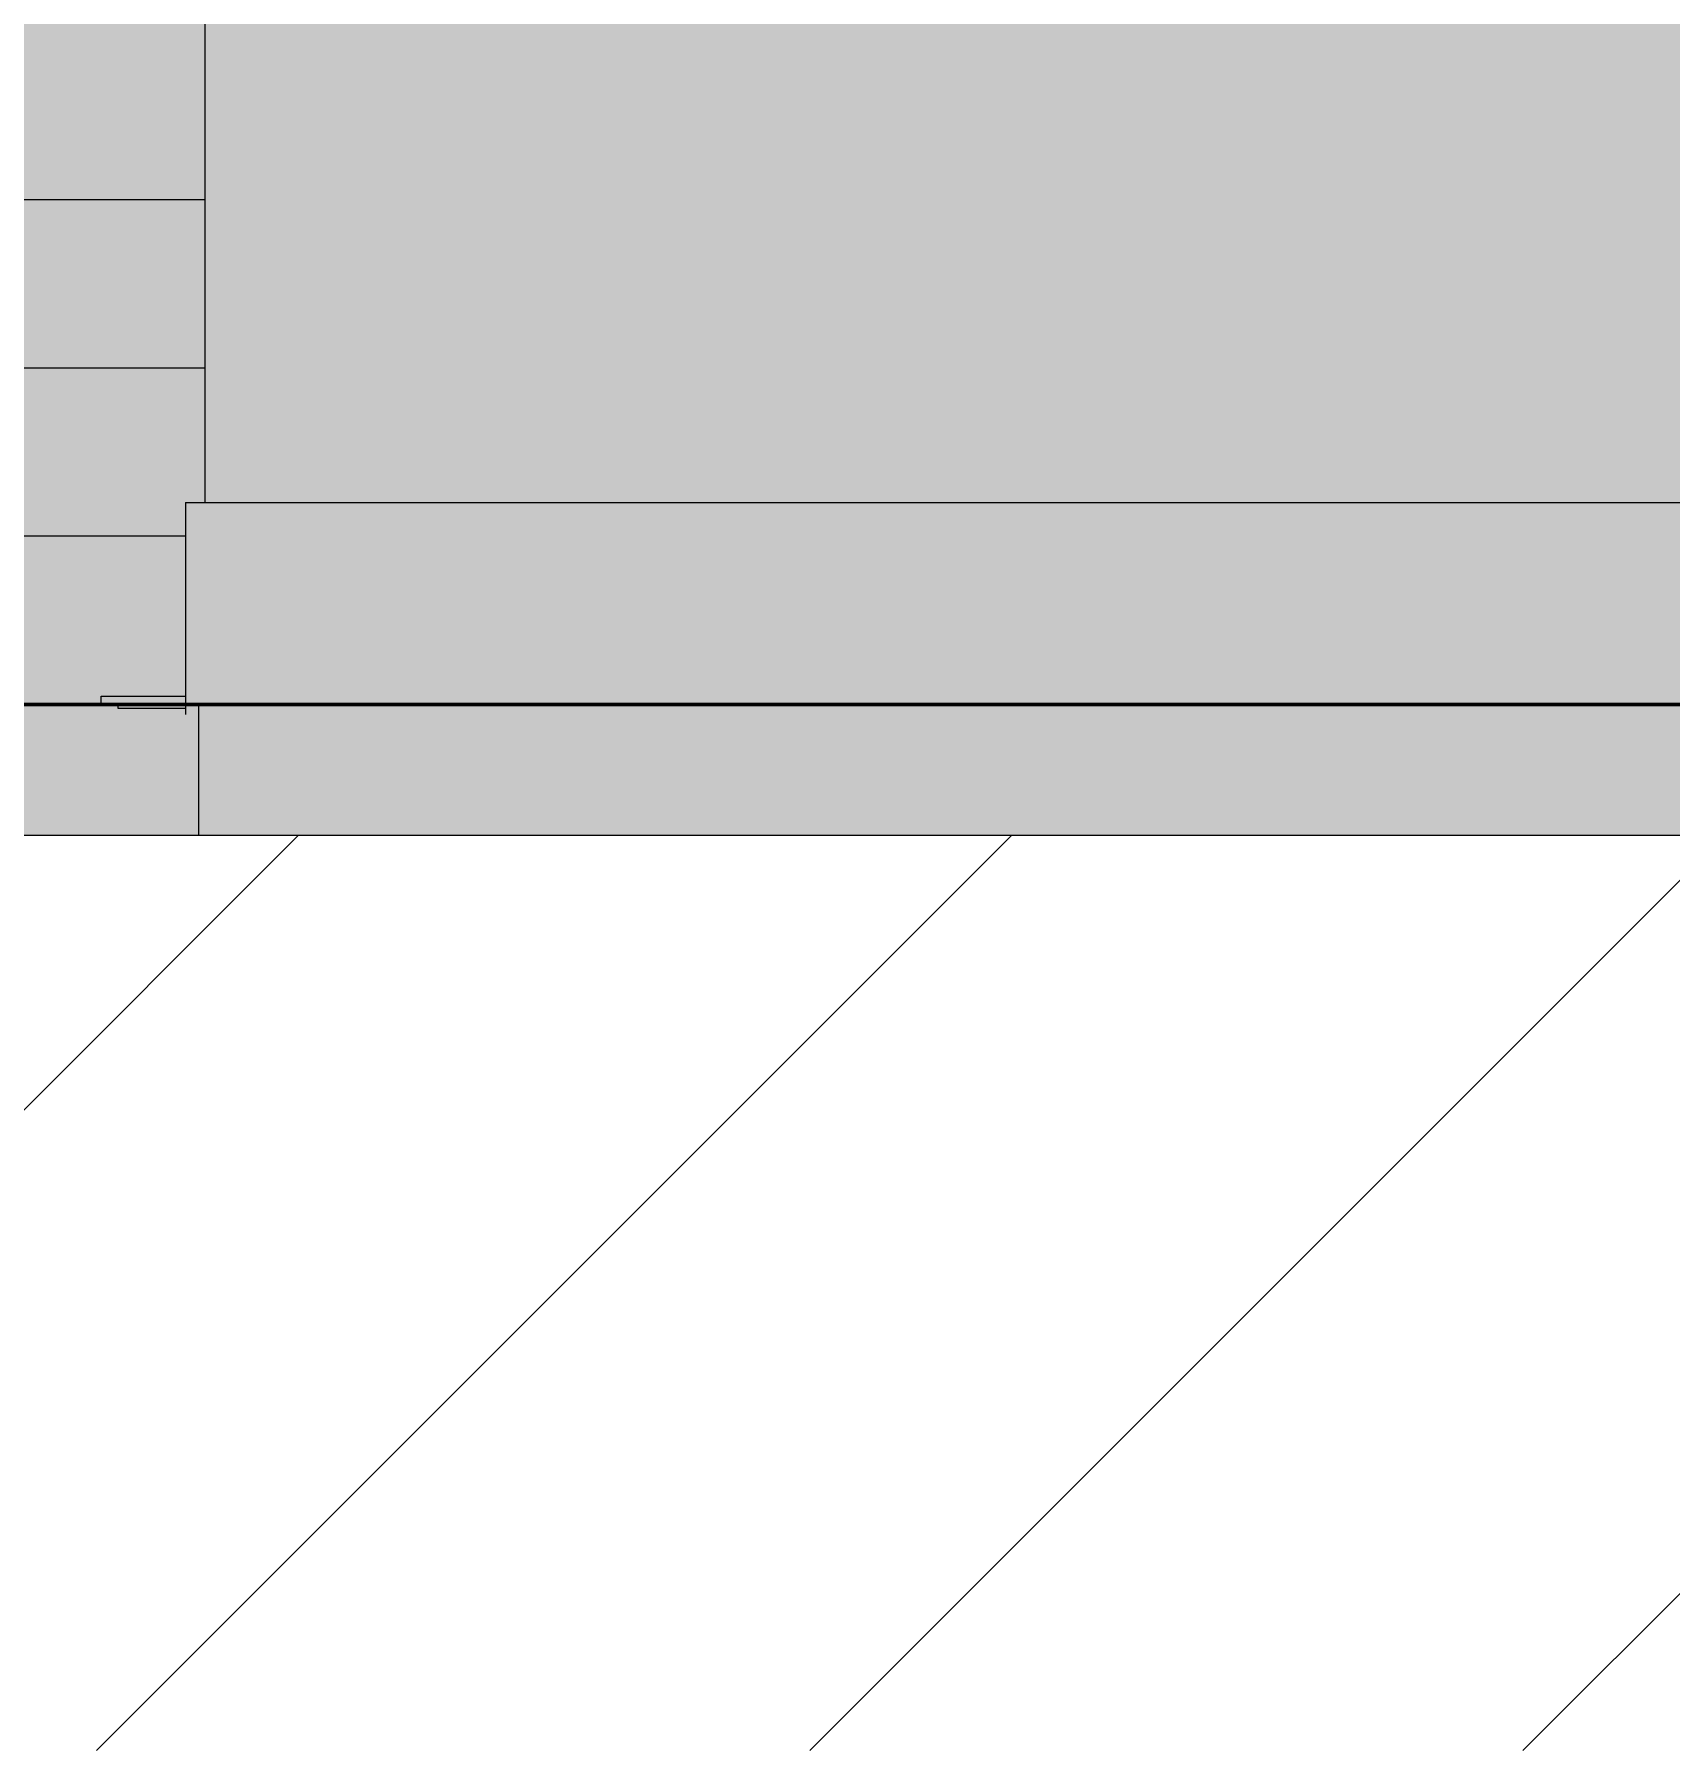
# Model space of a CAD drawing. Header units: millimetres. Extents: x -155050 to -36395, y -2753 to 7638.
# Drawn here: x -77777 to -75345, y -2306 to 246 of the extents above; entities that cross this region are included whole.
import ezdxf

# ---------------------------------------------------------------- set-up
doc = ezdxf.new("R2010")
doc.units = ezdxf.units.MM
for name, pattern in [('IMPORT-DASHDOT', [11.176, 8.128, -1.524, 0, -1.524]), ('IMPORT-DASHED _2_', [9.652, 8.128, -1.524]), ('IMPORT-DĚLICÍ2 _2_', [15.875, 6.35, -3.175, 0, -3.175, 0, -3.175]), ('IMPORT-KANVBRDO', [20, 7, -6.5, 0, -6.5])]:
    doc.linetypes.add(name, pattern=pattern)
for name, color, linetype, lineweight, true_color in [('---1 - PBS PNP-1', 1, 'Continuous', 35, 0xff0000), ('00_pl_deštová voda oblast', 6, 'Continuous', 25, 0xff00ff), ('00_pL_hranice pozemku', 1, 'Continuous', 35, 0xff0000), ('00_pL_katastr-1', 150, 'Continuous', 35, 0x007fff), ('00_pL_KOTY 1500', 7, 'Continuous', 9, 0x260000), ('00_pL_objekt', 1, 'Continuous', 50, 0xff0000), ('00_pL_přípojka destova kanalizace-2', 7, 'Continuous', 35, 0x3f7f3f), ('212_HK_situace_03_dwg-1', 40, 'Continuous', 9, 0xffbf00), ('A-DOOR-5', 7, 'Continuous', 9, 0xf7f7ef), ('A-FLOR-LEVL-1', 7, 'Continuous', 9, 0x7f7f7f), ('A-WALL-1', 7, 'Continuous', 9, 0xd7d5cb), ('A-WALL-3', 7, 'Continuous', 9, 0xdeddc7), ('A-WALL-4', 7, 'Continuous', 9, 0x787878), ('hch budova-1', 7, 'Continuous', 9, 0x00a5a5), ('hch kanal-3', 30, 'IMPORT-KANVBRDO', 9, 0xff7f00), ('hch oploceni-1', 7, 'IMPORT-DĚLICÍ2 _2_', 9, 0x00a5a5), ('hch teren-1', 7, 'Continuous', 9, 0x00a5a5), ('hch tok-1', 7, 'Continuous', 9, 0x00a5a5), ('Kóty-2', 2, 'Continuous', 9, 0xffff00), ('Obrys', 2, 'Continuous', 9, 0xffff00), ('Obrys-1', 3, 'IMPORT-DASHED _2_', 9, 0x00ff00), ('Obrys-2', 1, 'IMPORT-DASHED _2_', 9, 0xff0000), ('Obrys-3', 5, 'Continuous', 9, 0x0000ff), ('Obrys-4', 5, 'IMPORT-DASHDOT', 9, 0x0000ff), ('Obrys-5', 3, 'Continuous', 9, 0x00ff00), ('Obrys-6', 5, 'IMPORT-DASHED _2_', 9, 0x0000ff), ('PDF7_000 ISN KABELY NN', 9, 'Continuous', 9, 0x808080), ('PDF7_000 ISN SDĚL OPTIKA METALIKA CHRÁNIČKA PŘÍVOD', 9, 'Continuous', 9, 0x808080), ('PDF7_0V - Splašky výtlak zaměřeno', 9, 'Continuous', 9, 0x808080), ('PDF7_0V - Voda návrh', 9, 'Continuous', 9, 0x808080), ('PDF7_0V-návrh kanal dešťová', 7, 'Continuous', 9, 0x656565), ('PDF7_26', 9, 'Continuous', 9, 0x808080), ('PDF7_CKKOTY', 7, 'Continuous', 9, 0x260000), ('PDF7_GP Hraniční linie', 7, 'Continuous', 9, 0x0052a5), ('PDF7_GP Stromy', 7, 'Continuous', 9, 0x67a552), ('PDF7_GP Výšky bodů', 7, 'Continuous', 9, 0x0052a5), ('PDF7_ISS DEŠŤOVÁ KANALIZACE', 9, 'Continuous', 9, 0x808080), ('PDF7_POPIS_500', 1, 'Continuous', 9, 0xff0000), ('PDF7_Slezské Předměstí_646971$0$21900', 7, 'Continuous', 9, 0x002600), ('PDF7_VO_KABEL', 7, 'Continuous', 9, 0x7f6f3f), ('S-FSTN-1', 7, 'Continuous', 9, 0xbb502e), ('Vlastní 1_A-DETL-GENF-1', 9, 'Continuous', 9, 0x808080), ('zed-1', 5, 'Continuous', 9, 0x0000ff)]:
    doc.layers.add(name, color=color, linetype=linetype, lineweight=lineweight, true_color=true_color)
for name, color, linetype, lineweight in [('00_pL_KOTY', 7, 'Continuous', 9), ('00_pl_rozhrani ploch', 7, 'Continuous', 18), ('00_pL_stavajici objekty', 7, 'Continuous', 50), ('2966-1_navrh dispozice stroju-HK_02_dwg-1', 7, 'Continuous', 9), ('2966-1_navrh dispozice stroju-HK_dwg-1', 7, 'Continuous', 9), ('A-DETL-THIN', 7, 'Continuous', 9), ('A-DOOR', 7, 'Continuous', 9), ('A-FLOR-LEVL', 7, 'Continuous', 9), ('A-WALL', 7, 'Continuous', 9), ('G-ANNO-TEXT', 7, 'Continuous', 9), ('HK_TEREN_SESAZENI_dwg-1', 7, 'Continuous', 9), ('Kóty', 7, 'Continuous', 9), ('PDF7_0', 7, 'Continuous', 9), ('PDF7_000 BOURÁNÍ', 7, 'Continuous', 9), ('PDF7_GP Popis', 7, 'Continuous', 9), ('PDF7_Slezské Předměstí_646971$0$404', 7, 'Continuous', 9), ('S-FSTN', 7, 'Continuous', 9)]:
    doc.layers.add(name, color=color, linetype=linetype, lineweight=lineweight)
doc.styles.add('Arial_1', font='arial.ttf', dxfattribs={"height": 270})

# ---------------------------------------------------------------- blocks, each defined once
blk = doc.blocks.new('Patní deska s ořezem - 388242-Řez 4')
at = {"layer": 'S-FSTN-1'}
for points in [[(-193133.2, -750), (-193008.1, -750), (-193008.1, -738), (-193133.2, -738)], [(-193086, -756), (-193008.1, -756), (-193008.1, -750), (-193108.2, -750), (-193108.2, -756)]]:
    blk.add_hatch(color=256, dxfattribs=at).paths.add_polyline_path(points)
at = {"layer": 'S-FSTN'}
for p, q in [((-193133.2, -738), (-193008.1, -738)), ((-193133.2, -750), (-193133.2, -738)), ((-193108.2, -750), (-193133.2, -750)), ((-193108.2, -750), (-193008.1, -750)), ((-193108.2, -756), (-193108.2, -750)), ((-193008.1, -756), (-193108.2, -756))]:
    blk.add_line(p, q, dxfattribs=at)
blk = doc.blocks.new('M_Vrata_ výsuvná_ sekční - 3000X4000 MM-499574-Řez 4')
at = {"layer": 'A-DOOR-5'}
blk.add_hatch(color=256, dxfattribs=at).paths.add_polyline_path([(-193437.3, -750), (-193133.2, -750), (-193133.2, -738), (-193008.1, -738), (-193008.1, -450), (-192979.2, -450), (-192979.2, 1700), (-192988.2, 1700), (-192988.2, 2750), (-196979.2, 2750), (-196979.2, -738), (-196843.2, -738), (-196843.2, -750), (-193788.7, -750)])
at = {"layer": 'A-DOOR'}
for p, q in [((-192979.2, 0), (-196979.2, 0)), ((-192979.2, -250), (-196979.2, -250)), ((-193008.1, -500), (-196979.2, -500)), ((-193133.2, -750), (-196843.2, -750)), ((-196843.2, -750), (-193133.2, -750))]:
    blk.add_line(p, q, dxfattribs=at)
blk = doc.blocks.new('Rampa - Rampa-823350-Řez 4')
at = {"layer": 'A-FLOR-LEVL-1'}
blk.add_hatch(color=256, dxfattribs=at).paths.add_polyline_path([(-194491.5, -945.2), (-192988.2, -945.2), (-192988.2, -765.1), (-193008.1, -765.1), (-193008.1, -756), (-193108.2, -756), (-193108.2, -750), (-196868.2, -750), (-196868.2, -756), (-196988.2, -756.8), (-196988.2, -945.2), (-195897, -945.2)])
at = {"layer": 'A-FLOR-LEVL'}
for p, q in [((-196988.2, -756.8), (-196988.2, -945.2)), ((-192988.2, -945.2), (-192988.2, -833.7))]:
    blk.add_line(p, q, dxfattribs=at)
blk = doc.blocks.new('2966-1_navrh dispozice stroju-HK_dwg_dfbg-903193-Řez 4')
at = {"layer": 'Obrys-1'}
blk.add_line((-188676.4, -750), (-190816.4, -750), dxfattribs=at)
at = {"layer": 'Obrys-5', "flags": 128}
blk.add_lwpolyline([(-190916.8, -750), (-190665.9, -750), (-190816.4, -750)], close=True, dxfattribs=at)
at = {"layer": 'Obrys-6'}
for p, q in [((-190971.4, -750), (-192171.4, -750)), ((-192171.4, -750), (-188521.4, -750)), ((-188521.4, -750), (-192171.4, -750)), ((-192171.4, -750), (-190971.4, -750)), ((-190461.4, -750), (-190971.4, -750)), ((-190971.4, -750), (-190461.4, -750)), ((-190346.4, -750), (-189146.4, -750)), ((-189146.4, -750), (-190346.4, -750)), ((-190346.4, -750), (-190146.4, -750)), ((-190346.4, -750), (-190210.5, -750)), ((-190210.5, -750), (-190346.4, -750)), ((-190210.5, -750), (-189282.3, -750)), ((-190210.5, -750), (-189282.3, -750)), ((-190210.5, -750), (-189282.3, -750)), ((-190210.5, -750), (-189282.3, -750)), ((-189346.4, -750), (-189146.4, -750)), ((-189282.3, -750), (-189146.4, -750)), ((-189282.3, -750), (-189146.4, -750)), ((-188521.4, -750), (-189053.2, -750)), ((-188521.4, -750), (-189053.2, -750))]:
    blk.add_line(p, q, dxfattribs=at)
blk = doc.blocks.new('2966-1_navrh dispozice stroju-HK_dwg_dfbg_1_-903194-Řez 4')
at = {"layer": 'Obrys-1'}
blk.add_line((-188676.4, -750), (-190816.4, -750), dxfattribs=at)
at = {"layer": 'Obrys-5', "flags": 128}
blk.add_lwpolyline([(-190916.8, -750), (-190665.9, -750), (-190816.4, -750)], close=True, dxfattribs=at)
at = {"layer": 'Obrys-6'}
for p, q in [((-190971.4, -750), (-192171.4, -750)), ((-192171.4, -750), (-188521.4, -750)), ((-188521.4, -750), (-192171.4, -750)), ((-192171.4, -750), (-190971.4, -750)), ((-190461.4, -750), (-190971.4, -750)), ((-190971.4, -750), (-190461.4, -750)), ((-190346.4, -750), (-189146.4, -750)), ((-189146.4, -750), (-190346.4, -750)), ((-190346.4, -750), (-190146.4, -750)), ((-190346.4, -750), (-190210.5, -750)), ((-190210.5, -750), (-190346.4, -750)), ((-190210.5, -750), (-189282.3, -750)), ((-190210.5, -750), (-189282.3, -750)), ((-190210.5, -750), (-189282.3, -750)), ((-190210.5, -750), (-189282.3, -750)), ((-189346.4, -750), (-189146.4, -750)), ((-189282.3, -750), (-189146.4, -750)), ((-189282.3, -750), (-189146.4, -750)), ((-188521.4, -750), (-189053.2, -750)), ((-188521.4, -750), (-189053.2, -750))]:
    blk.add_line(p, q, dxfattribs=at)
blk = doc.blocks.new('2966-1_navrh dispozice stroju-HK_dwg__DIM-903195-Řez 4')
at = {"layer": 'Kóty-2'}
blk.add_line((-192748.5, -750), (-192857.1, -750), dxfattribs=at)
at = {"layer": 'Kóty-2', "flags": 128}
blk.add_lwpolyline([(-193087.2, -750), (-192748.5, -750), (-192814.1, -750)], dxfattribs=at)
blk = doc.blocks.new('2966-1_navrh dispozice stroju-HK_dwg_gbvf-903196-Řez 4')
at = {"layer": 'Obrys-1'}
blk.add_line((-189876.4, -750), (-192016.4, -750), dxfattribs=at)
at = {"layer": 'Obrys-5'}
for p, q in [((-190946.4, -750), (-191162.3, -750)), ((-191162.3, -750), (-190946.4, -750))]:
    blk.add_line(p, q, dxfattribs=at)
at = {"layer": 'Obrys-6'}
for p, q in [((-192171.4, -750), (-191639.6, -750)), ((-192171.4, -750), (-191639.6, -750)), ((-188521.4, -750), (-192171.4, -750)), ((-192171.4, -750), (-188521.4, -750)), ((-190231.5, -750), (-189721.4, -750)), ((-189721.4, -750), (-190231.5, -750)), ((-189721.4, -750), (-188521.4, -750)), ((-188521.4, -750), (-189721.4, -750))]:
    blk.add_line(p, q, dxfattribs=at)
blk = doc.blocks.new('2966-1_navrh dispozice stroju-HK_dwg__DIM_1_-903198-Řez 4')
at = {"layer": 'Kóty-2'}
blk.add_line((-192753.5, -750), (-192780.9, -750), dxfattribs=at)
at = {"layer": 'Kóty-2', "flags": 128}
blk.add_lwpolyline([(-192830.4, -750), (-192753.5, -750), (-193060, -750)], dxfattribs=at)
blk = doc.blocks.new('2966-1_navrh dispozice stroju-HK_dwg__OPEN-V29-Řez 4')
at = {"layer": 'Kóty'}
blk.add_line((-186565.7, -750), (-187440.7, -750), dxfattribs=at)
at = {"layer": 'Kóty', "flags": 128}
blk.add_lwpolyline([(-187440.7, -750), (-186565.7, -750), (-187440.7, -750)], dxfattribs=at)
blk = doc.blocks.new('2966-1_navrh dispozice stroju-HK_dwg-867852-Řez 4')
at = {"layer": 'Kóty'}
for p, q in [((-181940.7, -750), (-198730.7, -750)), ((-193180.7, -750), (-195430.7, -750))]:
    blk.add_line(p, q, dxfattribs=at)
at = {"layer": 'Obrys'}
for p, q in [((-179030.8, -750), (-201519.1, -750)), ((-179030.8, -750), (-201519.1, -750)), ((-201519.1, -750), (-179030.8, -750)), ((-198576.8, -750), (-192459.7, -750)), ((-192459.7, -750), (-198576.8, -750)), ((-192459.7, -750), (-194828, -750)), ((-194828, -750), (-192459.7, -750))]:
    blk.add_line(p, q, dxfattribs=at)
at = {"layer": 'Obrys-1'}
for p, q in [((-192144.6, -750), (-191869.1, -750)), ((-191494.6, -750), (-191219.1, -750)), ((-191323.7, -750), (-191048.2, -750))]:
    blk.add_line(p, q, dxfattribs=at)
at = {"layer": 'Obrys-1', "flags": 128}
for points in [[(-191869.1, -750), (-192144.6, -750), (-191048.2, -750), (-191323.7, -750)], [(-191219.1, -750), (-191494.6, -750), (-190398.2, -750), (-190673.7, -750)]]:
    blk.add_lwpolyline(points, dxfattribs=at)
at = {"layer": 'Obrys-2'}
for p, q in [((-192186.6, -750), (-198905.7, -750)), ((-198905.7, -750), (-192186.6, -750))]:
    blk.add_line(p, q, dxfattribs=at)
at = {"layer": 'Obrys-3'}
for p, q in [((-181365.7, -750), (-199905.7, -750)), ((-181365.7, -750), (-199905.7, -750)), ((-199585.7, -750), (-181365.7, -750)), ((-196995.1, -750), (-192988.2, -750))]:
    blk.add_line(p, q, dxfattribs=at)
at = {"layer": 'Obrys-3', "flags": 128}
blk.add_lwpolyline([(-199580.7, -750), (-181365.7, -750), (-180765.7, -750)], dxfattribs=at)
at = {"layer": 'Obrys-4'}
for p, q in [((-190565.7, -750), (-200585.7, -750)), ((-180365.7, -750), (-192305.7, -750))]:
    blk.add_line(p, q, dxfattribs=at)
for name, p in [('2966-1_navrh dispozice stroju-HK_dwg__OPEN-V29-Řez 4', (-5740, 0)), ('2966-1_navrh dispozice stroju-HK_dwg__DIM-903195-Řez 4', (0, 0)), ('2966-1_navrh dispozice stroju-HK_dwg__DIM_1_-903198-Řez 4', (0, 0)), ('2966-1_navrh dispozice stroju-HK_dwg_dfbg-903193-Řez 4', (0, 0)), ('2966-1_navrh dispozice stroju-HK_dwg_dfbg_1_-903194-Řez 4', (0, 0)), ('2966-1_navrh dispozice stroju-HK_dwg_gbvf-903196-Řez 4', (0, 0))]:
    blk.add_blockref(name, p)
blk = doc.blocks.new('2966-1_navrh dispozice stroju-HK_02_dwg-876232-Řez 4')
at = {"layer": 'zed-1'}
blk.add_line((-192988.2, -750), (-196995.1, -750), dxfattribs=at)
blk = doc.blocks.new('212_HK_situace_03_dwg-886969-Řez 4')
at = {"layer": '---1 - PBS PNP-1'}
blk.add_line((-183600.2, -750), (-196582.8, -750), dxfattribs=at)
at = {"layer": '00_pl_deštová voda oblast'}
blk.add_line((-192988.2, -750), (-196995.1, -750), dxfattribs=at)
at = {"layer": '00_pL_hranice pozemku'}
for p, q in [((-201519.1, -750), (-179030.8, -750)), ((-179030.8, -750), (-201519.1, -750)), ((-201519.1, -750), (-179030.8, -750))]:
    blk.add_line(p, q, dxfattribs=at)
at = {"layer": '00_pL_katastr-1'}
for p, q in [((-179030.8, -750), (-201519.1, -750)), ((-201519.1, -750), (-179030.8, -750)), ((-179030.8, -750), (-201519.1, -750)), ((-179030.8, -750), (-201519.1, -750)), ((-201519.1, -750), (-179030.8, -750)), ((-179030.8, -750), (-201519.1, -750))]:
    blk.add_line(p, q, dxfattribs=at)
at = {"layer": '00_pL_katastr-1', "flags": 128}
blk.add_lwpolyline([(-201519.1, -750), (-195852.3, -750), (-191585.4, -750), (-179030.8, -750)], dxfattribs=at)
blk.add_lwpolyline([(-191648.9, -750), (-190946.6, -750), (-190961.8, -750), (-195608.6, -750), (-195612.9, -750), (-195176.7, -750)], close=True, dxfattribs=at)
at = {"layer": '00_pL_KOTY', "flags": 128}
blk.add_lwpolyline([(-200140.9, -750), (-200138, -750), (-180828, -750), (-180830.9, -750)], dxfattribs=at)
at = {"layer": '00_pL_KOTY 1500', "flags": 128}
blk.add_lwpolyline([(-200144.2, -750), (-200135.8, -750), (-180827.3, -750), (-180835.8, -750)], dxfattribs=at)
at = {"layer": '00_pL_objekt'}
blk.add_line((-192988.2, -750), (-196995.1, -750), dxfattribs=at)
at = {"layer": '00_pL_přípojka destova kanalizace-2'}
blk.add_line((-201146.1, -750), (-179030.8, -750), dxfattribs=at)
at = {"layer": '00_pl_rozhrani ploch', "flags": 128}
blk.add_lwpolyline([(-197349.2, -750), (-197348.2, -750), (-192948.2, -750), (-192949.2, -750)], dxfattribs=at)
at = {"layer": '00_pL_stavajici objekty'}
for p, q in [((-179030.8, -750), (-201519.1, -750)), ((-201519.1, -750), (-179030.8, -750)), ((-179030.8, -750), (-201519.1, -750)), ((-201519.1, -750), (-179030.8, -750)), ((-201519.1, -750), (-179030.8, -750)), ((-179030.8, -750), (-201519.1, -750))]:
    blk.add_line(p, q, dxfattribs=at)
at = {"layer": '00_pL_stavajici objekty', "flags": 128}
for points in [[(-189736.4, -750), (-189734, -750), (-196114.7, -750), (-196117.1, -750)], [(-191410.5, -750), (-191398, -750), (-195319.5, -750), (-195332, -750)]]:
    blk.add_lwpolyline(points, close=True, dxfattribs=at)
at = {"layer": 'PDF7_0'}
blk.add_line((-190989.9, -750), (-191523.3, -750), dxfattribs=at)
at = {"layer": 'PDF7_0', "flags": 128}
blk.add_lwpolyline([(-190991.6, -750), (-190989.9, -750), (-196107.8, -750), (-196109.4, -750)], close=True, dxfattribs=at)
blk.add_lwpolyline([(-179030.8, -750), (-184451.4, -750), (-187242.3, -750), (-187241.8, -750), (-193290.2, -750), (-193291, -750), (-188970.7, -750), (-188971.4, -750), (-195285.6, -750), (-195286.1, -750), (-186246.8, -750), (-185715.4, -750), (-179030.8, -750)], dxfattribs=at)
at = {"layer": 'PDF7_000 BOURÁNÍ'}
for p, q in [((-201519.1, -750), (-179030.8, -750)), ((-179030.8, -750), (-201519.1, -750))]:
    blk.add_line(p, q, dxfattribs=at)
at = {"layer": 'PDF7_000 BOURÁNÍ', "flags": 128}
for points in [[(-190651.1, -750), (-189591.5, -750), (-195706.5, -750), (-196566.7, -750)], [(-193940.3, -750), (-193142.7, -750), (-193142.5, -750), (-193873.6, -750)], [(-193871.9, -750), (-193074.3, -750), (-193074.1, -750), (-193871.7, -750)], [(-193870, -750), (-193072.4, -750), (-193072.1, -750), (-193869.7, -750)], [(-192000.4, -750), (-191402.2, -750), (-191468.8, -750), (-192067, -750)]]:
    blk.add_lwpolyline(points, close=True, dxfattribs=at)
at = {"layer": 'PDF7_000 ISN KABELY NN'}
for p, q in [((-192929.3, -750), (-192663.5, -750)), ((-192590.4, -750), (-192789.8, -750)), ((-192397.6, -750), (-192198.2, -750)), ((-192058.7, -750), (-192324.5, -750)), ((-192121.8, -750), (-192254.8, -750)), ((-191659.9, -750), (-191526.9, -750)), ((-191001.8, -750), (-191134.8, -750))]:
    blk.add_line(p, q, dxfattribs=at)
at = {"layer": 'PDF7_000 ISN KABELY NN', "flags": 128}
for points in [[(-192254.7, -750), (-192121.8, -750), (-192520.6, -750), (-192720.1, -750), (-192720, -750), (-192853, -750)], [(-191134.7, -750), (-191001.8, -750), (-191400.6, -750), (-191600, -750), (-191600, -750), (-191732.9, -750)], [(-191723, -750), (-191058.4, -750), (-190526.6, -750), (-190460, -750)], [(-191527, -750), (-191659.9, -750), (-191327.5, -750), (-191061.7, -750), (-191061.7, -750), (-190928.8, -750)]]:
    blk.add_lwpolyline(points, dxfattribs=at)
blk.add_lwpolyline([(-190991.6, -750), (-190393.5, -750), (-190393.5, -750), (-190991.7, -750)], close=True, dxfattribs=at)
at = {"layer": 'PDF7_000 ISN SDĚL OPTIKA METALIKA CHRÁNIČKA PŘÍVOD'}
for p, q in [((-193451.1, -750), (-193185.2, -750)), ((-192929.4, -750), (-192663.5, -750)), ((-192436.2, -750), (-192792.8, -750)), ((-192530.6, -750), (-192397.7, -750)), ((-192092.9, -750), (-192449.5, -750)), ((-192264.7, -750), (-192065.4, -750)), ((-191309.6, -750), (-191666.3, -750)), ((-190913.1, -750), (-191269.7, -750))]:
    blk.add_line(p, q, dxfattribs=at)
at = {"layer": 'PDF7_000 ISN SDĚL OPTIKA METALIKA CHRÁNIČKA PŘÍVOD', "flags": 128}
blk.add_lwpolyline([(-191723, -750), (-191124.8, -750), (-190726, -750), (-190659.4, -750)], dxfattribs=at)
at = {"layer": 'PDF7_0V - Splašky výtlak zaměřeno'}
for p, q in [((-193195.6, -750), (-192730.4, -750)), ((-191722.1, -750), (-191954.8, -750))]:
    blk.add_line(p, q, dxfattribs=at)
at = {"layer": 'PDF7_0V - Splašky výtlak zaměřeno', "flags": 128}
for points in [[(-190337.6, -750), (-191135.2, -750), (-191733.4, -750)], [(-191534.1, -750), (-191268.1, -750), (-191533.9, -750)], [(-191068.6, -750), (-190802.9, -750), (-191068.8, -750)]]:
    blk.add_lwpolyline(points, dxfattribs=at)
at = {"layer": 'PDF7_0V - Voda návrh'}
for p, q in [((-192796.6, -750), (-193128.9, -750)), ((-192131.9, -750), (-192464.3, -750)), ((-191666.7, -750), (-191334.4, -750))]:
    blk.add_line(p, q, dxfattribs=at)
at = {"layer": 'PDF7_0V - Voda návrh', "flags": 128}
blk.add_lwpolyline([(-191334.3, -750), (-191666.7, -750), (-191135, -750), (-190536.8, -750)], dxfattribs=at)
at = {"layer": 'PDF7_0V-návrh kanal dešťová'}
for p, q in [((-193046.5, -750), (-193844.1, -750)), ((-191805.6, -750), (-191905.3, -750)), ((-190587.3, -750), (-191451.3, -750))]:
    blk.add_line(p, q, dxfattribs=at)
at = {"layer": 'PDF7_0V-návrh kanal dešťová', "flags": 128}
for points in [[(-192647.7, -750), (-192248.9, -750), (-191916.6, -750)], [(-192049.5, -750), (-192182.5, -750), (-192049.6, -750)]]:
    blk.add_lwpolyline(points, dxfattribs=at)
at = {"layer": 'PDF7_26', "flags": 128}
blk.add_lwpolyline([(-190696.2, -750), (-191959, -750)], close=True, dxfattribs=at)
at = {"layer": 'PDF7_CKKOTY'}
for p, q in [((-179030.8, -750), (-201519.1, -750)), ((-201519.1, -750), (-192295.5, -750)), ((-193225.9, -750), (-191896.7, -750)), ((-192561.4, -750), (-191963.1, -750))]:
    blk.add_line(p, q, dxfattribs=at)
at = {"layer": 'PDF7_CKKOTY', "flags": 128}
blk.add_lwpolyline([(-191112.3, -750), (-200155.9, -750), (-194237.7, -750), (-190979.3, -750)], dxfattribs=at)
at = {"layer": 'PDF7_GP Hraniční linie', "flags": 128}
for points in [[(-179030.8, -750), (-185666, -750), (-201519.1, -750)], [(-201136.2, -750), (-183723, -750), (-179030.8, -750)]]:
    blk.add_lwpolyline(points, dxfattribs=at)
at = {"layer": 'PDF7_GP Popis'}
for p, q in [((-193065.5, -750), (-193331.4, -750)), ((-193117.3, -750), (-193183.8, -750)), ((-192785.1, -750), (-192984.6, -750)), ((-192718.6, -750), (-192785.1, -750)), ((-192647.1, -750), (-192713.6, -750)), ((-192386.4, -750), (-192652.4, -750)), ((-192447.8, -750), (-192181.8, -750)), ((-192054.3, -750), (-191788.3, -750)), ((-191982.7, -750), (-191716.7, -750)), ((-191522.7, -750), (-191256.7, -750)), ((-191279.6, -750), (-191479, -750)), ((-191123.9, -750), (-191389.8, -750)), ((-191346.1, -750), (-191080.2, -750)), ((-191213.1, -750), (-191279.5, -750)), ((-191080.3, -750), (-190880.8, -750)), ((-190880.9, -750), (-191013.9, -750))]:
    blk.add_line(p, q, dxfattribs=at)
at = {"layer": 'PDF7_GP Popis', "flags": 128}
for points in [[(-193050.8, -750), (-193250.3, -750), (-193316.8, -750), (-193383.2, -750)], [(-193378.1, -750), (-193178.6, -750), (-193245.1, -750)], [(-193131.9, -750), (-193131.9, -750), (-193198.4, -750), (-193264.8, -750), (-193331.3, -750), (-193331.3, -750), (-193331.4, -750), (-193264.9, -750), (-193198.4, -750)], [(-193316.7, -750), (-193316.7, -750), (-193183.7, -750)], [(-193178.6, -750), (-193112.2, -750), (-193112.2, -750), (-193112.2, -750), (-193178.7, -750), (-193245.2, -750), (-193311.6, -750), (-193311.6, -750), (-193311.6, -750)], [(-193117.4, -750), (-193050.9, -750), (-192984.4, -750), (-192984.5, -750), (-192918, -750), (-192984.5, -750), (-193050.9, -750), (-193117.4, -750), (-193183.9, -750), (-193183.9, -750), (-193183.9, -750), (-193117.4, -750), (-193051, -750)], [(-193112.3, -750), (-193112.3, -750), (-193045.8, -750), (-192979.3, -750), (-192912.9, -750), (-192912.9, -750), (-192846.4, -750), (-192912.8, -750), (-192979.3, -750), (-193178.7, -750), (-193178.8, -750), (-193178.8, -750), (-193112.3, -750)], [(-192733.2, -750), (-192932.7, -750), (-192932.7, -750), (-192866.2, -750), (-192799.7, -750), (-192733.3, -750), (-192666.8, -750), (-192666.8, -750), (-192733.2, -750), (-192799.7, -750)], [(-192785.2, -750), (-192652.2, -750), (-192718.7, -750)], [(-192652.2, -750), (-192652.2, -750), (-192718.7, -750)], [(-192452.9, -750), (-192452.9, -750), (-192519.3, -750), (-192585.8, -750), (-192652.3, -750), (-192652.3, -750), (-192652.3, -750), (-192585.9, -750), (-192519.4, -750)], [(-192652.1, -750), (-192652.2, -750), (-192519.3, -750)], [(-192314.8, -750), (-192314.8, -750), (-192381.2, -750), (-192381.2, -750), (-192447.7, -750), (-192447.7, -750), (-192580.7, -750)], [(-192248.3, -750), (-192181.9, -750), (-192115.4, -750), (-192115.4, -750), (-192181.9, -750), (-192181.9, -750), (-192248.4, -750), (-192314.9, -750), (-192381.3, -750), (-192381.3, -750)], [(-191921.3, -750), (-191921.3, -750), (-191921.3, -750), (-191987.7, -750), (-192054.2, -750), (-192187.2, -750)], [(-191982.6, -750), (-192115.5, -750), (-192049, -750), (-192049, -750), (-191982.5, -750), (-191916.1, -750), (-191916.1, -750), (-191982.6, -750), (-192049.1, -750), (-192115.5, -750), (-192115.5, -750), (-192182, -750), (-192182, -750)], [(-191854.8, -750), (-191788.4, -750), (-191721.9, -750), (-191721.9, -750), (-191721.9, -750), (-191722, -750), (-191788.4, -750), (-191788.5, -750), (-191854.9, -750), (-191921.4, -750), (-191921.3, -750)], [(-191849.8, -750), (-191583.8, -750), (-191650.3, -750)], [(-191583.8, -750), (-191650.3, -750), (-191716.8, -750), (-191783.2, -750), (-191849.7, -750), (-191849.7, -750), (-191783.3, -750), (-191716.8, -750)], [(-191522.6, -750), (-191655.5, -750), (-191589, -750), (-191522.6, -750), (-191522.6, -750), (-191522.6, -750), (-191522.6, -750), (-191589.1, -750), (-191655.6, -750), (-191722, -750), (-191722, -750)], [(-191190.4, -750), (-191190.3, -750), (-191256.8, -750), (-191323.3, -750), (-191389.7, -750), (-191389.8, -750), (-191389.8, -750), (-191389.8, -750), (-191323.3, -750), (-191256.9, -750)], [(-191013.8, -750), (-191013.8, -750), (-191013.8, -750), (-191080.2, -750), (-191146.7, -750), (-191213.2, -750)], [(-190748, -750), (-190881, -750), (-190881, -750), (-190947.5, -750), (-190947.4, -750), (-190947.4, -750)]]:
    blk.add_lwpolyline(points, dxfattribs=at)
blk.add_lwpolyline([(-192932.6, -750), (-192932.6, -750), (-192932.6, -750), (-192932.6, -750), (-192999.1, -750), (-193065.6, -750), (-193132, -750), (-193132, -750), (-193132, -750), (-193065.5, -750), (-193065.5, -750), (-192999, -750)], close=True, dxfattribs=at)
at = {"layer": 'PDF7_GP Stromy'}
for p, q in [((-191307.4, -750), (-192367.2, -750)), ((-189310.1, -750), (-191370.6, -750)), ((-189309.5, -750), (-191369.9, -750))]:
    blk.add_line(p, q, dxfattribs=at)
at = {"layer": 'PDF7_GP Výšky bodů', "flags": 128}
for points in [[(-193207.3, -750), (-193340.3, -750), (-193406.8, -750), (-193473.2, -750), (-193539.7, -750), (-193539.7, -750), (-193606.2, -750), (-193539.8, -750), (-193473.3, -750), (-193473.3, -750), (-193406.8, -750)], [(-193340.1, -750), (-193207.2, -750), (-193340.1, -750), (-193340.1, -750), (-193406.6, -750), (-193473, -750), (-193539.5, -750), (-193539.5, -750), (-193606, -750), (-193606, -750), (-193539.6, -750), (-193473.1, -750), (-193406.6, -750)], [(-193213.3, -750), (-193346.2, -750), (-193346.3, -750), (-193412.7, -750), (-193479.2, -750), (-193545.7, -750), (-193479.3, -750), (-193479.3, -750), (-193412.8, -750), (-193346.3, -750)], [(-193209.1, -750), (-193209.1, -750), (-193209.1, -750), (-193275.6, -750), (-193342, -750), (-193342.1, -750), (-193408.5, -750), (-193408.6, -750), (-193541.5, -750)], [(-193207.2, -750), (-193140.7, -750), (-193140.7, -750), (-193207.2, -750), (-193273.6, -750), (-193340.1, -750), (-193340.1, -750), (-193340.1, -750), (-193340.2, -750), (-193539.6, -750)], [(-193205, -750), (-193138.5, -750), (-193138.5, -750), (-193138.5, -750), (-193204.9, -750), (-193271.4, -750), (-193337.9, -750), (-193337.9, -750), (-193337.9, -750), (-193338, -750), (-193537.4, -750)], [(-193184.7, -750), (-193317.6, -750), (-193317.7, -750), (-193384.1, -750), (-193450.6, -750), (-193450.6, -750), (-193517.1, -750), (-193517.1, -750), (-193517.1, -750), (-193450.7, -750), (-193384.2, -750)], [(-193184.5, -750), (-193184.5, -750), (-193118, -750), (-193118, -750), (-193184.5, -750), (-193184.5, -750), (-193250.9, -750), (-193317.4, -750), (-193317.4, -750), (-193317.5, -750), (-193384, -750), (-193516.9, -750)], [(-193157.3, -750), (-193290.2, -750), (-193290.2, -750), (-193356.7, -750), (-193423.2, -750), (-193489.6, -750), (-193489.7, -750), (-193489.7, -750), (-193489.7, -750), (-193423.2, -750), (-193423.3, -750), (-193356.8, -750), (-193356.8, -750)], [(-193155.8, -750), (-193155.8, -750), (-193155.8, -750), (-193222.3, -750), (-193288.7, -750), (-193355.2, -750), (-193355.2, -750), (-193355.3, -750), (-193488.2, -750)], [(-193443.9, -750), (-193177.9, -750), (-193244.5, -750), (-193377.4, -750)], [(-193421, -750), (-193155, -750), (-193221.6, -750), (-193354.5, -750)], [(-193408.7, -750), (-193142.7, -750), (-193209.3, -750), (-193408.6, -750)], [(-193404.6, -750), (-193205.1, -750), (-193205.2, -750), (-193404.6, -750)], [(-192876.9, -750), (-193009.8, -750), (-193009.9, -750), (-193076.3, -750), (-193142.8, -750), (-193209.3, -750), (-193209.3, -750), (-193142.9, -750), (-193142.9, -750), (-193076.4, -750), (-193010, -750)], [(-193005.7, -750), (-193005.8, -750), (-193072.3, -750), (-193138.7, -750), (-193205.2, -750), (-193205.2, -750), (-193205.3, -750), (-193138.8, -750), (-193072.3, -750)], [(-192845.7, -750), (-192978.6, -750), (-193045.1, -750), (-193111.6, -750), (-193178, -750), (-193178.1, -750), (-193178.1, -750), (-193178.1, -750), (-193111.6, -750), (-193045.2, -750)], [(-192822.8, -750), (-192955.7, -750), (-193022.2, -750), (-193088.7, -750), (-193155.1, -750), (-193155.2, -750), (-193155.2, -750), (-193155.2, -750), (-193088.7, -750), (-193088.7, -750), (-193022.3, -750)], [(-193140.9, -750), (-192874.9, -750), (-192941.5, -750), (-193140.8, -750)], [(-193117.6, -750), (-192851.6, -750), (-192918.2, -750), (-193117.5, -750)], [(-193076.4, -750), (-192810.4, -750), (-192877, -750), (-193009.9, -750)], [(-193051.8, -750), (-192785.8, -750), (-192852.4, -750), (-192985.2, -750)], [(-192774.2, -750), (-192907.1, -750), (-193040.2, -750)], [(-193023, -750), (-192757.1, -750), (-192823.7, -750), (-193023, -750)], [(-193008, -750), (-192808.5, -750), (-192808.6, -750), (-193007.9, -750)], [(-192872.9, -750), (-193005.7, -750), (-192806.3, -750), (-192806.3, -750), (-193005.7, -750)], [(-192641.4, -750), (-192574.9, -750), (-192574.9, -750), (-192574.8, -750), (-192641.3, -750), (-192707.8, -750), (-192774.3, -750), (-192774.3, -750), (-192774.4, -750), (-192973.7, -750)], [(-192542.7, -750), (-192675.6, -750), (-192742.1, -750), (-192808.5, -750), (-192808.6, -750), (-192875, -750), (-192875, -750), (-192941.5, -750), (-192941.5, -750), (-192875.1, -750), (-192808.6, -750), (-192742.2, -750)], [(-192585.8, -750), (-192652.3, -750), (-192718.8, -750), (-192785.2, -750), (-192851.7, -750), (-192851.7, -750), (-192918.2, -750), (-192918.2, -750), (-192851.8, -750), (-192785.3, -750), (-192718.8, -750)], [(-192491.3, -750), (-192557.7, -750), (-192624.3, -750), (-192624.3, -750), (-192690.7, -750), (-192757.2, -750), (-192823.7, -750), (-192823.7, -750), (-192757.2, -750), (-192757.3, -750), (-192690.8, -750), (-192624.3, -750)], [(-192478.2, -750), (-192611.1, -750), (-192677.6, -750), (-192677.6, -750), (-192744, -750), (-192810.5, -750), (-192810.5, -750), (-192810.6, -750), (-192810.6, -750), (-192744.1, -750), (-192677.7, -750)], [(-192476.2, -750), (-192609.1, -750), (-192609.2, -750), (-192675.6, -750), (-192742.1, -750), (-192808.6, -750), (-192808.6, -750), (-192808.6, -750), (-192742.2, -750), (-192742.2, -750), (-192675.7, -750)], [(-192474, -750), (-192606.9, -750), (-192607, -750), (-192673.4, -750), (-192739.9, -750), (-192806.4, -750), (-192806.4, -750), (-192806.4, -750), (-192740, -750), (-192673.5, -750)], [(-192453.5, -750), (-192586.5, -750), (-192586.5, -750), (-192653, -750), (-192719.4, -750), (-192719.4, -750), (-192785.9, -750), (-192785.9, -750), (-192786, -750), (-192719.5, -750), (-192653, -750), (-192653, -750)], [(-192420.3, -750), (-192353.8, -750), (-192420.3, -750), (-192486.7, -750), (-192553.2, -750), (-192553.2, -750), (-192553.2, -750), (-192553.3, -750), (-192752.7, -750)], [(-192563.8, -750), (-192563.8, -750), (-192563.8, -750), (-192497.3, -750), (-192430.9, -750), (-192364.4, -750), (-192364.4, -750), (-192364.4, -750), (-192364.3, -750), (-192430.8, -750), (-192497.3, -750), (-192563.8, -750), (-192630.2, -750), (-192630.3, -750), (-192630.3, -750), (-192563.9, -750), (-192563.8, -750)], [(-192165, -750), (-192098.6, -750), (-192165, -750), (-192231.5, -750), (-192297.9, -750), (-192298, -750), (-192298, -750), (-192364.5, -750), (-192497.4, -750)], [(-192442.1, -750), (-192242.6, -750), (-192242.7, -750), (-192442.1, -750)], [(-192066.8, -750), (-192066.8, -750), (-192066.7, -750), (-192133.2, -750), (-192199.7, -750), (-192266.2, -750), (-192266.2, -750), (-192266.3, -750), (-192399.2, -750)], [(-191910.4, -750), (-192043.3, -750), (-192043.3, -750), (-192109.8, -750), (-192176.2, -750), (-192176.3, -750), (-192242.7, -750), (-192242.8, -750), (-192242.8, -750), (-192242.8, -750), (-192176.3, -750), (-192109.9, -750)], [(-192221.1, -750), (-192021.6, -750), (-192088.1, -750), (-192221, -750)], [(-192063.4, -750), (-192063.4, -750), (-192063.4, -750), (-191997, -750), (-191930.5, -750), (-191930.5, -750), (-191864, -750), (-191864, -750), (-191864, -750), (-191930.4, -750), (-191996.9, -750), (-192063.4, -750), (-192129.9, -750), (-192129.9, -750), (-192196.4, -750), (-192129.9, -750), (-192063.5, -750)], [(-191468.6, -750), (-191468.6, -750), (-191468.6, -750), (-191535, -750), (-191601.5, -750), (-191668, -750), (-191668, -750), (-191668, -750), (-191668.1, -750), (-191801, -750), (-191801, -750), (-191800.9, -750), (-192066.9, -750)], [(-192032.3, -750), (-191766.3, -750), (-191832.9, -750), (-191965.8, -750)], [(-191689.3, -750), (-191822.2, -750), (-191822.3, -750), (-191888.7, -750), (-191955.2, -750), (-191955.2, -750), (-192021.7, -750), (-192021.7, -750), (-192021.7, -750), (-192021.7, -750), (-191955.3, -750), (-191888.8, -750)], [(-191934, -750), (-191668.1, -750), (-191734.6, -750), (-191934, -750)], [(-191598.4, -750), (-191731.4, -750), (-191731.4, -750), (-191797.9, -750), (-191864.3, -750), (-191930.8, -750), (-191930.9, -750), (-191864.4, -750), (-191797.9, -750), (-191731.5, -750)], [(-191535.1, -750), (-191668.1, -750), (-191734.6, -750), (-191801, -750), (-191867.5, -750), (-191867.5, -750), (-191867.6, -750), (-191867.6, -750), (-191801.1, -750), (-191734.7, -750), (-191734.6, -750)], [(-191598.2, -750), (-191731.1, -750), (-191864.1, -750)], [(-191434.1, -750), (-191567, -750), (-191567, -750), (-191633.5, -750), (-191699.9, -750), (-191700, -750), (-191766.4, -750), (-191766.4, -750), (-191766.5, -750), (-191766.5, -750), (-191700, -750), (-191633.6, -750)], [(-191402.3, -750), (-191535.2, -750), (-191535.2, -750), (-191535.2, -750), (-191601.7, -750), (-191601.7, -750), (-191668.2, -750), (-191734.7, -750), (-191734.7, -750), (-191668.2, -750), (-191601.8, -750), (-191535.3, -750)], [(-191531.9, -750), (-191265.9, -750), (-191332.5, -750), (-191465.4, -750)], [(-191468.9, -750), (-191202.9, -750), (-191269.5, -750), (-191402.4, -750)], [(-191465.7, -750), (-191266.2, -750), (-191266.3, -750), (-191465.7, -750)], [(-191395.8, -750), (-191129.8, -750), (-191196.4, -750), (-191329.2, -750)], [(-191335.8, -750), (-191069.9, -750), (-191136.4, -750), (-191335.8, -750)], [(-190934, -750), (-191066.9, -750), (-191066.9, -750), (-191133.4, -750), (-191199.9, -750), (-191266.3, -750), (-191266.4, -750), (-191199.9, -750), (-191133.5, -750), (-191067, -750)], [(-190933.7, -750), (-191066.6, -750), (-191133.1, -750), (-191199.6, -750), (-191266, -750), (-191266.1, -750), (-191266.1, -750), (-191266.1, -750), (-191199.6, -750), (-191199.7, -750), (-191133.2, -750), (-191133.2, -750)], [(-190870.7, -750), (-191003.6, -750), (-191070.1, -750), (-191136.5, -750), (-191203, -750), (-191203, -750), (-191203.1, -750), (-191203.1, -750), (-191136.6, -750), (-191070.2, -750), (-191070.1, -750)], [(-190924, -750), (-190990.4, -750), (-190990.4, -750), (-191189.9, -750)], [(-190804.1, -750), (-190870.5, -750), (-190937.1, -750), (-190937, -750), (-191003.5, -750), (-191070, -750), (-191136.5, -750), (-191136.5, -750), (-191070, -750), (-191070.1, -750), (-191003.6, -750), (-190937.1, -750)], [(-190998.8, -750), (-191065.3, -750), (-191065.3, -750), (-191065.4, -750), (-190998.9, -750), (-190932.4, -750), (-190865.9, -750), (-190865.9, -750), (-190865.9, -750), (-190932.4, -750), (-190998.8, -750), (-191065.3, -750), (-191131.8, -750), (-191131.9, -750), (-191131.9, -750), (-191065.4, -750), (-190998.9, -750)], [(-190797.6, -750), (-190930.4, -750), (-190997, -750), (-190997, -750), (-191063.4, -750), (-191129.9, -750), (-191129.9, -750), (-191129.9, -750), (-191130, -750), (-191063.5, -750), (-190997, -750)], [(-190724.6, -750), (-190857.5, -750), (-190857.6, -750), (-190857.5, -750), (-190924, -750), (-190990.5, -750), (-191057, -750), (-191057, -750), (-190990.5, -750), (-190990.5, -750), (-190924.1, -750), (-190857.6, -750)]]:
    blk.add_lwpolyline(points, dxfattribs=at)
for points in [[(-192619.6, -750), (-192619.6, -750), (-192686.1, -750), (-192752.6, -750), (-192819, -750), (-192885.5, -750), (-192952, -750), (-192885.6, -750), (-192819.1, -750), (-192752.6, -750), (-192686.1, -750), (-192686.1, -750), (-192752.6, -750), (-192752.6, -750), (-192752.5, -750), (-192752.5, -750), (-192686.1, -750)], [(-192332.6, -750), (-192266.1, -750), (-192266.1, -750), (-192332.6, -750), (-192332.6, -750), (-192399.1, -750), (-192465.5, -750), (-192532, -750), (-192598.5, -750), (-192598.5, -750), (-192598.5, -750), (-192532, -750), (-192532.1, -750), (-192465.6, -750), (-192465.6, -750), (-192399.1, -750), (-192399.1, -750), (-192399.1, -750), (-192465.5, -750), (-192465.5, -750), (-192399, -750), (-192332.5, -750)], [(-191864.2, -750), (-191864.3, -750), (-191864.3, -750), (-191864.3, -750), (-191930.8, -750), (-191997.3, -750), (-192063.7, -750), (-192130.2, -750), (-192130.2, -750), (-192130.2, -750), (-192063.7, -750), (-192063.7, -750), (-191997.2, -750), (-191930.7, -750)], [(-191734.4, -750), (-191667.9, -750), (-191667.9, -750), (-191734.4, -750), (-191800.9, -750), (-191867.3, -750), (-191933.8, -750), (-192000.3, -750), (-192000.3, -750), (-192000.3, -750), (-192000.3, -750), (-191933.9, -750), (-191867.4, -750), (-191800.9, -750), (-191800.9, -750), (-191800.9, -750), (-191867.3, -750), (-191867.3, -750), (-191800.8, -750), (-191734.4, -750)], [(-191065.2, -750), (-191065.3, -750), (-191065.3, -750), (-191131.8, -750), (-191198.3, -750), (-191264.7, -750), (-191331.2, -750), (-191397.7, -750), (-191397.7, -750), (-191397.6, -750), (-191331.1, -750), (-191264.7, -750), (-191198.2, -750), (-191131.7, -750)]]:
    blk.add_lwpolyline(points, close=True, dxfattribs=at)
at = {"layer": 'PDF7_ISS DEŠŤOVÁ KANALIZACE'}
for p, q in [((-192876, -750), (-193045.5, -750)), ((-191491.4, -750), (-190361.5, -750))]:
    blk.add_line(p, q, dxfattribs=at)
at = {"layer": 'PDF7_ISS DEŠŤOVÁ KANALIZACE', "flags": 128}
for points in [[(-191956.7, -750), (-192554.9, -750), (-192953.7, -750)], [(-192754.3, -750), (-192621.3, -750), (-192754.2, -750)]]:
    blk.add_lwpolyline(points, dxfattribs=at)
at = {"layer": 'PDF7_POPIS_500', "flags": 128}
for points in [[(-201519.1, -750), (-189128.4, -750), (-189128, -750)], [(-201519.1, -750), (-185284.7, -750), (-185285.1, -750)]]:
    blk.add_lwpolyline(points, dxfattribs=at)
at = {"layer": 'PDF7_Slezské Předměstí_646971$0$21900'}
for p, q in [((-179030.8, -750), (-201519.1, -750)), ((-201519.1, -750), (-179030.8, -750)), ((-201519.1, -750), (-179030.8, -750)), ((-179030.8, -750), (-201519.1, -750))]:
    blk.add_line(p, q, dxfattribs=at)
at = {"layer": 'PDF7_Slezské Předměstí_646971$0$404'}
for p, q in [((-191866, -750), (-192198.3, -750)), ((-191119.3, -750), (-191451.7, -750))]:
    blk.add_line(p, q, dxfattribs=at)
at = {"layer": 'PDF7_VO_KABEL', "flags": 128}
blk.add_lwpolyline([(-199034.1, -750), (-191124.7, -750), (-190925.3, -750), (-190858.8, -750)], dxfattribs=at)
blk = doc.blocks.new('HK_TEREN_SESAZENI_dwg_fgvzhj-918100-Řez 4')
at = {"layer": 'hch budova-1', "flags": 128}
for points in [[(-191355.3, -750), (-192167.9, -750), (-192135.1, -750), (-191322.5, -750)], [(-191029.3, -750), (-191841.9, -750), (-191809.1, -750), (-190996.5, -750)], [(-190711.8, -750), (-191524.4, -750), (-191491.6, -750), (-190679, -750)]]:
    blk.add_lwpolyline(points, close=True, dxfattribs=at)
at = {"layer": 'hch kanal-3', "flags": 128}
blk.add_lwpolyline([(-201519.1, -750), (-184285.5, -750), (-179030.8, -750)], dxfattribs=at)
at = {"layer": 'hch oploceni-1', "flags": 128}
blk.add_lwpolyline([(-179030.8, -750), (-201488.3, -750), (-201519.1, -750)], dxfattribs=at)
at = {"layer": 'hch teren-1'}
blk.add_line((-179030.8, -750), (-201519.1, -750), dxfattribs=at)
at = {"layer": 'hch teren-1', "flags": 128}
blk.add_lwpolyline([(-201519.1, -750), (-197115.1, -750), (-180687.8, -750), (-180939.8, -750)], dxfattribs=at)
at = {"layer": 'hch tok-1'}
blk.add_line((-179030.8, -750), (-193873.2, -750), dxfattribs=at)
at = {"layer": 'hch tok-1', "flags": 128}
blk.add_lwpolyline([(-194775.2, -750), (-196031.8, -750), (-191925.6, -750), (-196031.8, -750), (-194819.2, -750)], dxfattribs=at)
blk = doc.blocks.new('HK_TEREN_SESAZENI_dwg-918098-Řez 4')
blk.add_blockref('HK_TEREN_SESAZENI_dwg_fgvzhj-918100-Řez 4', (0, 0))

msp = doc.modelspace()

# ---------------------------------------------------------------- hatches: boundary and pattern name
at = {"layer": 'A-WALL-1'}
h = msp.add_hatch(color=256, dxfattribs=at)
h.paths.add_polyline_path([(-72710.7, -450), (-72539.7, -450), (-72539.7, 550), (-77523.2, 550), (-77523.2, -450), (-73413.4, -450)])
h.paths.add_polyline_path([(-84481.9, -450), (-81523.2, -450), (-81523.2, 550), (-84502.2, 550), (-84502.2, -450)])
h.paths.add_polyline_path([(-65595.3, -450), (-65559.7, -450), (-65559.7, 550), (-68539.7, 550), (-68539.7, -450), (-65639.2, -450)])
at = {"layer": 'A-WALL-3'}
msp.add_hatch(color=256, dxfattribs=at).paths.add_polyline_path([(-72552.1, -850), (-72552.1, -450), (-77552.1, -450), (-77552.1, -765.1), (-77532.2, -765.1), (-77531.2, -750), (-72559.7, -750), (-72559.7, -850)])
at = {"layer": 'A-WALL-4'}
for points in [[(-77532.2, -945.2), (-77382.2, -945.2), (-77382.2, -750), (-77532.2, -750), (-77532.2, -936.9)], [(-76224.5, -945.2), (-72709.7, -945.2), (-72710.7, -750), (-77382.2, -750), (-77382.2, -945.2), (-76927.2, -945.2)]]:
    msp.add_hatch(color=256, dxfattribs=at).paths.add_polyline_path(points)
at = {"layer": 'Vlastní 1_A-DETL-GENF-1'}
h = msp.add_hatch(dxfattribs=at)
h.set_pattern_fill('FP_3', color=256, style=0, pattern_type=2)
h.set_pattern_definition([(45, (-74817.6, 2682.2), (-530.33, 530.33), [])])
h.paths.add_polyline_path([(-74467.6, -2305.7), (-63574.8, -2305.7), (-63574.8, -945.2), (-86063.1, -945.2), (-86063.1, -2305.7), (-74819, -2305.7)])

# ---------------------------------------------------------------- linework, layer by layer
at = {"layer": 'A-DETL-THIN'}
msp.add_line((-63574.8, -945.2), (-86063.1, -945.2), dxfattribs=at)
at = {"layer": 'A-WALL'}
for p, q in [((-77523.2, 1700), (-77523.2, -450)), ((-77552.1, -450), (-72539.7, -450)), ((-77552.1, -450), (-77552.1, -765.1)), ((-77532.2, -833.7), (-77532.2, -750)), ((-72559.7, -750), (-77532.2, -750))]:
    msp.add_line(p, q, dxfattribs=at)

# ---------------------------------------------------------------- block references
at = {"layer": '212_HK_situace_03_dwg-1'}
msp.add_blockref('212_HK_situace_03_dwg-886969-Řez 4', (115456, 0), dxfattribs=at)
at = {"layer": '2966-1_navrh dispozice stroju-HK_02_dwg-1'}
msp.add_blockref('2966-1_navrh dispozice stroju-HK_02_dwg-876232-Řez 4', (115456, 0), dxfattribs=at)
at = {"layer": '2966-1_navrh dispozice stroju-HK_dwg-1'}
msp.add_blockref('2966-1_navrh dispozice stroju-HK_dwg-867852-Řez 4', (115456, 0), dxfattribs=at)
at = {"layer": 'A-DOOR'}
msp.add_blockref('M_Vrata_ výsuvná_ sekční - 3000X4000 MM-499574-Řez 4', (115456, 0), dxfattribs=at)
at = {"layer": 'A-FLOR-LEVL'}
msp.add_blockref('Rampa - Rampa-823350-Řez 4', (115456, 0), dxfattribs=at)
at = {"layer": 'HK_TEREN_SESAZENI_dwg-1'}
msp.add_blockref('HK_TEREN_SESAZENI_dwg-918098-Řez 4', (115456, 0), dxfattribs=at)
at = {"layer": 'S-FSTN'}
msp.add_blockref('Patní deska s ořezem - 388242-Řez 4', (115456, 0), dxfattribs=at)

# ---------------------------------------------------------------- next in the draw order: texts
at = {"layer": 'G-ANNO-TEXT', "insert": (-83715.8, -1898.8), "char_height": 270, "width": 5928.479, "attachment_point": 1, "style": 'Arial_1', "bg_fill": 3, "box_fill_scale": 1.25, "bg_fill_color": 256, "bg_fill_true_color": 13158600, "bg_fill_transparency": 0}
msp.add_mtext('VENKOVNÍ VZT JEDNOTKA ', dxfattribs=at)

doc.saveas('drawing.dxf')
